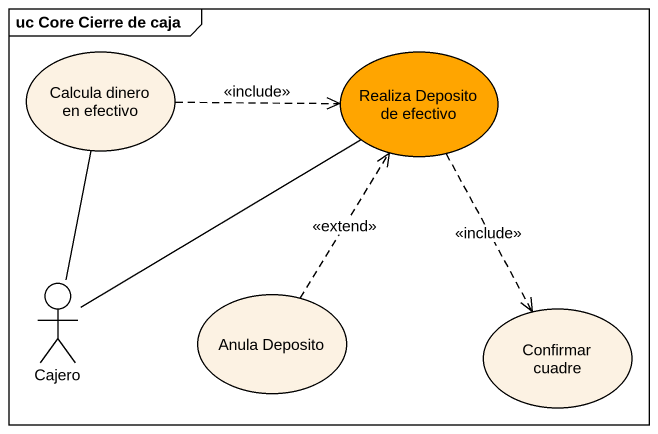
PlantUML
@startuml
mainframe uc Core Cierre de caja
usecase "Calcula dinero en efectivo" as Calcula_dinero_en_efectivo
usecase "Realiza Deposito de efectivo" as Realiza_Deposito_de_efectivo #FFA500
actor Cajero
usecase "Anula Deposito" as Anula_Deposito
usecase "Confirmar cuadre" as Confirmar_cuadre
Calcula_dinero_en_efectivo .right.> Realiza_Deposito_de_efectivo : <<include>>
Realiza_Deposito_de_efectivo ..> Confirmar_cuadre : <<include>>
Cajero -up- Calcula_dinero_en_efectivo
Cajero -up- Realiza_Deposito_de_efectivo
Anula_Deposito .up.> Realiza_Deposito_de_efectivo : <<extend>>
@enduml
